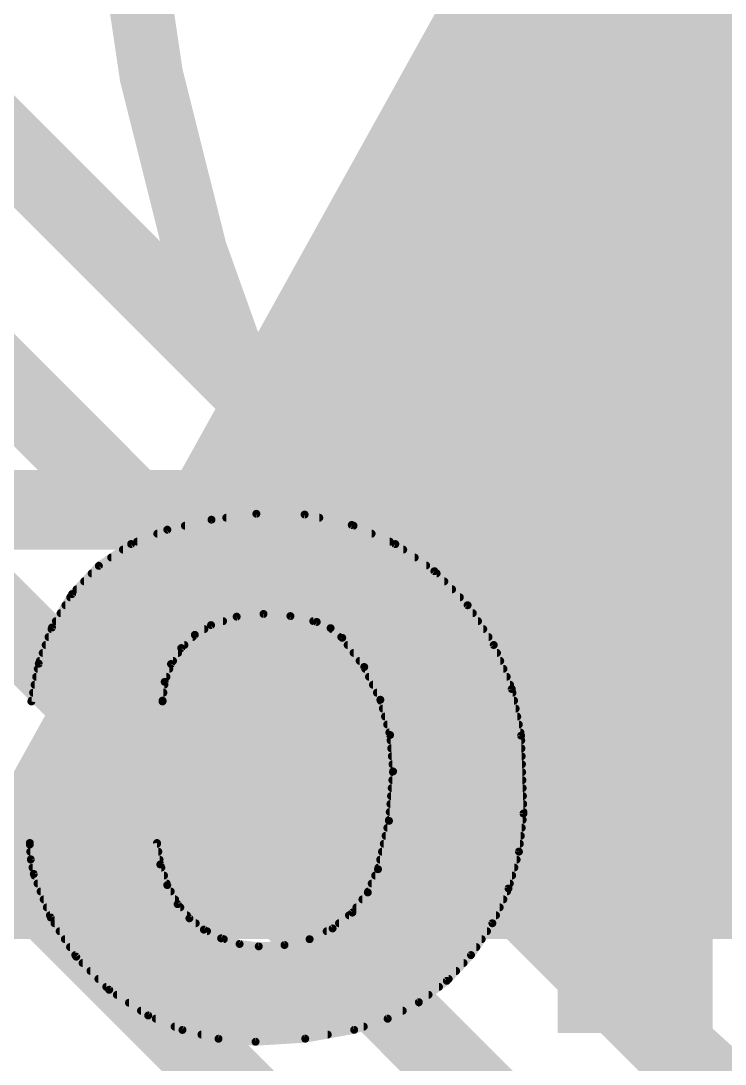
# Model space of a CAD drawing. Extents: x -5.1 to 50.9, y -12.7 to 61.1.
# Drawn here: x 19.197 to 21.447, y 33.789 to 37.122 of the extents above; entities that cross this region are included whole.
import ezdxf

# ---------------------------------------------------------------- set-up
doc = ezdxf.new("R2010")
doc.units = 0
for name, color, linetype in [('1', 12, 'CONTINUOUS'), ('16', 132, 'CONTINUOUS'), ('21', 53, 'CONTINUOUS'), ('22', 53, 'CONTINUOUS'), ('51', 53, 'CONTINUOUS')]:
    doc.layers.add(name, color=color, linetype=linetype)

# ---------------------------------------------------------------- blocks, each defined once
blk = doc.blocks.new('RECT')
blk.add_solid([(-0.5, -0.5), (0.5, -0.5), (-0.5, 0.5), (0.5, 0.5)])

msp = doc.modelspace()

# ---------------------------------------------------------------- linework, layer by layer
at = {"layer": '1', "const_width": 0.254}
msp.add_lwpolyline([(7.588, 35.56), (29.21, 35.56)], dxfattribs=at)
at = {"layer": '16', "const_width": 0.254}
for points in [[(23.368, 32.512), (16.256, 39.624)], [(23.114, 32.004), (15.748, 39.37)], [(22.86, 31.496), (15.24, 39.116)], [(22.733, 30.861), (14.732, 38.862)]]:
    msp.add_lwpolyline(points, dxfattribs=at)
at = {"layer": '21', "const_width": 0.2032}
for points in [[(25.4, 45.72), (19.05, 34.29)], [(20.6587, 37.1856), (30.1413, 37.1856)], [(20.5458, 36.9824), (30.2542, 36.9824)], [(20.4329, 36.7792), (30.3671, 36.7792)], [(20.32, 36.576), (30.48, 36.576)], [(20.2071, 36.3728), (30.5929, 36.3728)], [(20.0942, 36.1696), (30.7058, 36.1696)], [(19.9813, 35.9664), (30.8187, 35.9664)], [(19.8684, 35.7632), (30.9316, 35.7632)], [(19.7556, 35.56), (31.0444, 35.56)], [(19.6427, 35.3568), (31.1573, 35.3568)], [(19.5298, 35.1536), (31.2702, 35.1536)], [(19.4169, 34.9504), (31.3831, 34.9504)], [(19.304, 34.7472), (31.496, 34.7472)], [(19.1911, 34.544), (31.6089, 34.544)], [(19.0782, 34.3408), (31.7218, 34.3408)], [(19.05, 34.29), (31.75, 34.29)]]:
    msp.add_lwpolyline(points, dxfattribs=at)
at = {"layer": '21', "const_width": 0.1016}
for points in [[(20.6587, 37.2364, 1), (20.6587, 37.1348)], [(20.5458, 37.0332, 1), (20.5458, 36.9316)], [(20.4329, 36.83, 1), (20.4329, 36.7284)], [(20.32, 36.6268, 1), (20.32, 36.5252)], [(20.2071, 36.4236, 1), (20.2071, 36.322)], [(20.0942, 36.2204, 1), (20.0942, 36.1188)], [(19.9813, 36.0172, 1), (19.9813, 35.9156)], [(19.8684, 35.814, 1), (19.8684, 35.7124)], [(19.7556, 35.6108, 1), (19.7556, 35.5092)], [(19.6427, 35.4076, 1), (19.6427, 35.306)], [(19.5298, 35.2044, 1), (19.5298, 35.1028)], [(19.4169, 35.0012, 1), (19.4169, 34.8996)], [(19.304, 34.798, 1), (19.304, 34.6964)], [(19.1911, 34.5948, 1), (19.1911, 34.4932)]]:
    msp.add_lwpolyline(points, format="xyb", dxfattribs=at)
at = {"layer": '22', "const_width": 0.0254}
for points in [[(19.8058, 35.5284), (19.6647, 35.4965)], [(19.9492, 35.5473), (19.8058, 35.5284)], [(19.8529, 35.5346), (20.1502, 35.5346)], [(20.1034, 35.5449), (19.9492, 35.5473)], [(20.254, 35.5117), (20.1034, 35.5449)], [(19.6647, 35.4965), (19.549, 35.4507)], [(19.6326, 35.4838), (20.3175, 35.4838)], [(19.7209, 35.5092), (20.2597, 35.5092)], [(20.3931, 35.4506), (20.254, 35.5117)], [(19.549, 35.4507), (19.446, 35.3811)], [(19.5684, 35.4584), (20.3753, 35.4584)], [(20.518, 35.364), (20.3931, 35.4506)], [(19.5228, 35.433), (20.4185, 35.433)], [(19.4853, 35.4076), (20.4551, 35.4076)], [(19.446, 35.3811), (19.3604, 35.2908)], [(19.423, 35.3568), (20.5251, 35.3568)], [(19.4477, 35.3822), (20.4918, 35.3822)], [(20.6241, 35.2552), (20.518, 35.364)], [(19.3989, 35.3314), (20.5498, 35.3314)], [(19.3604, 35.2908), (19.2964, 35.1841)], [(19.3749, 35.306), (20.5746, 35.306)], [(19.3391, 35.2552), (20.6242, 35.2552)], [(19.3543, 35.2806), (20.5994, 35.2806)], [(20.7075, 35.1282), (20.6241, 35.2552)], [(19.3238, 35.2298), (20.6408, 35.2298)], [(19.8044, 35.1917), (19.8862, 35.2187)], [(19.8862, 35.2187), (19.972, 35.2273)], [(19.972, 35.2273), (20.058, 35.2205)], [(20.058, 35.2205), (20.1422, 35.2019)], [(19.2964, 35.1841), (19.2539, 35.0686)], [(19.3086, 35.2044), (19.8429, 35.2044)], [(19.7526, 35.1605), (19.8044, 35.1917)], [(20.1309, 35.2044), (20.6575, 35.2044)], [(20.1422, 35.2019), (20.1863, 35.1821)], [(19.2852, 35.1536), (19.7456, 35.1536)], [(19.2945, 35.179), (19.7833, 35.179)], [(19.7093, 35.1183), (19.7526, 35.1605)], [(20.1863, 35.1821), (20.2235, 35.1511)], [(20.19, 35.179), (20.6742, 35.179)], [(20.2205, 35.1536), (20.6909, 35.1536)], [(20.2235, 35.1511), (20.2938, 35.0579)], [(19.2759, 35.1282), (19.7194, 35.1282)], [(19.6766, 35.0674), (19.7093, 35.1183)], [(20.2408, 35.1282), (20.7076, 35.1282)], [(20.7652, 34.9876), (20.7075, 35.1282)], [(19.2665, 35.1028), (19.6993, 35.1028)], [(20.2599, 35.1028), (20.718, 35.1028)], [(19.2539, 35.0686), (19.2303, 34.9479)], [(19.2507, 35.052), (19.6711, 35.052)], [(19.2572, 35.0774), (19.683, 35.0774)], [(19.6563, 35.0105), (19.6766, 35.0674)], [(20.2791, 35.0774), (20.7284, 35.0774)], [(20.2938, 35.0579), (20.3454, 34.9532)], [(20.2967, 35.052), (20.7388, 35.052)], [(19.2457, 35.0266), (19.662, 35.0266)], [(20.3092, 35.0266), (20.7492, 35.0266)], [(19.2407, 35.0012), (19.6552, 35.0012)], [(19.6494, 34.9504), (19.6563, 35.0105)], [(20.3217, 35.0012), (20.7596, 35.0012)], [(20.795, 34.8386), (20.7652, 34.9876)], [(19.2308, 34.9504), (19.6494, 34.9504)], [(19.2358, 34.9758), (19.6523, 34.9758)], [(19.6494, 34.9479), (19.6494, 34.9504)], [(20.3342, 34.9758), (20.7676, 34.9758)], [(20.3454, 34.9532), (20.3765, 34.8407)], [(20.3462, 34.9504), (20.7727, 34.9504)], [(19.2303, 34.9479), (19.6494, 34.9479)], [(20.3532, 34.925), (20.7777, 34.925)], [(20.3602, 34.8996), (20.7828, 34.8996)], [(20.3672, 34.8742), (20.7879, 34.8742)], [(20.3742, 34.8488), (20.793, 34.8488)], [(20.3765, 34.8407), (20.386, 34.7243)], [(20.3779, 34.8234), (20.7955, 34.8234)], [(20.8026, 34.5897), (20.795, 34.8386)], [(20.38, 34.798), (20.7962, 34.798)], [(20.382, 34.7726), (20.797, 34.7726)], [(20.386, 34.7243), (20.3729, 34.5664)], [(20.3841, 34.7472), (20.7978, 34.7472)], [(20.3858, 34.7218), (20.7986, 34.7218)], [(20.3837, 34.6964), (20.7993, 34.6964)], [(20.3816, 34.671), (20.8001, 34.671)], [(20.3774, 34.6202), (20.8017, 34.6202)], [(20.3795, 34.6456), (20.8009, 34.6456)], [(20.3753, 34.5948), (20.8024, 34.5948)], [(20.7881, 34.4681), (20.8026, 34.5897)], [(20.3729, 34.5664), (20.3378, 34.4119)], [(20.3731, 34.5694), (20.8002, 34.5694)], [(20.362, 34.5186), (20.7941, 34.5186)], [(20.3678, 34.544), (20.7971, 34.544)], [(19.6317, 34.4957), (19.2253, 34.4957)], [(19.2253, 34.4957), (19.2253, 34.4907)], [(19.2253, 34.4932), (19.6321, 34.4932)], [(19.2253, 34.4907), (19.2285, 34.4433)], [(19.6423, 34.427), (19.6317, 34.4957)], [(20.3563, 34.4932), (20.7911, 34.4932)], [(19.2268, 34.4678), (19.636, 34.4678)], [(20.3505, 34.4678), (20.788, 34.4678)], [(20.7547, 34.3504), (20.7881, 34.4681)], [(19.2285, 34.4433), (19.238, 34.3967)], [(19.2287, 34.4424), (19.6399, 34.4424)], [(19.2339, 34.417), (19.6456, 34.417)], [(19.6645, 34.3612), (19.6423, 34.427)], [(20.339, 34.417), (20.7736, 34.417)], [(20.3447, 34.4424), (20.7808, 34.4424)], [(19.238, 34.3967), (19.2922, 34.2576)], [(19.24, 34.3916), (19.6542, 34.3916)], [(20.3378, 34.4119), (20.3052, 34.3377)], [(20.3289, 34.3916), (20.7664, 34.3916)], [(19.2499, 34.3662), (19.6628, 34.3662)], [(19.6977, 34.3002), (19.6645, 34.3612)], [(20.3177, 34.3662), (20.7592, 34.3662)], [(20.7032, 34.2393), (20.7547, 34.3504)], [(19.2598, 34.3408), (19.6756, 34.3408)], [(20.3052, 34.3377), (20.2559, 34.2734)], [(20.3066, 34.3408), (20.7502, 34.3408)], [(19.2697, 34.3154), (19.6894, 34.3154)], [(19.2796, 34.29), (19.7062, 34.29)], [(19.7352, 34.255), (19.6977, 34.3002)], [(20.2687, 34.29), (20.7267, 34.29)], [(20.2881, 34.3154), (20.7385, 34.3154)], [(19.2895, 34.2646), (19.7272, 34.2646)], [(19.2922, 34.2576), (19.3737, 34.1325)], [(19.7815, 34.2189), (19.7352, 34.255)], [(20.2559, 34.2734), (20.1927, 34.2227)], [(20.245, 34.2646), (20.7149, 34.2646)], [(19.3042, 34.2392), (19.7555, 34.2392)], [(19.8366, 34.191), (19.7815, 34.2189)], [(20.1927, 34.2227), (20.1193, 34.1884)], [(20.2133, 34.2392), (20.7032, 34.2392)], [(20.635, 34.1376), (20.7032, 34.2393)], [(19.3207, 34.2138), (19.7916, 34.2138)], [(19.3373, 34.1884), (19.8452, 34.1884)], [(19.8956, 34.1731), (19.8366, 34.191)], [(20.1193, 34.1884), (20.0391, 34.1698)], [(20.1193, 34.1884), (20.6691, 34.1884)], [(20.1738, 34.2138), (20.6861, 34.2138)], [(19.3538, 34.163), (20.652, 34.163)], [(19.9568, 34.1655), (19.8956, 34.1731)], [(20.0391, 34.1698), (19.9568, 34.1655)], [(19.3704, 34.1376), (20.635, 34.1376)], [(19.3737, 34.1325), (19.479, 34.0267)], [(20.5579, 34.0553), (20.635, 34.1376)], [(19.3939, 34.1122), (20.6112, 34.1122)], [(19.4192, 34.0868), (20.5874, 34.0868)], [(19.4444, 34.0614), (20.5636, 34.0614)], [(20.4683, 33.9869), (20.5579, 34.0553)], [(19.4697, 34.036), (20.5326, 34.036)], [(19.479, 34.0267), (19.6037, 33.9446)], [(19.5034, 34.0106), (20.4994, 34.0106)], [(19.542, 33.9852), (20.4651, 33.9852)], [(20.3686, 33.9342), (20.4683, 33.9869)], [(19.5806, 33.9598), (20.417, 33.9598)], [(19.6037, 33.9446), (19.713, 33.8985)], [(19.6279, 33.9344), (20.3689, 33.9344)], [(20.2616, 33.8988), (20.3686, 33.9342)], [(19.688, 33.909), (20.2924, 33.909)], [(19.713, 33.8985), (19.8283, 33.8702)], [(19.7737, 33.8836), (20.1774, 33.8836)], [(20.1052, 33.8706), (20.2616, 33.8988)], [(19.8283, 33.8702), (19.9466, 33.8607)], [(19.9466, 33.8607), (20.1052, 33.8706)]]:
    msp.add_lwpolyline(points, dxfattribs=at)
at = {"layer": '22', "const_width": 0.0127}
for points in [[(19.805, 35.5347, 1), (19.8066, 35.5221)], [(19.8072, 35.5222, 1), (19.8044, 35.5346)], [(19.8529, 35.541, 1), (19.8529, 35.5283)], [(19.9493, 35.5536, 1), (19.9491, 35.541)], [(19.95, 35.541, 1), (19.9484, 35.5536)], [(20.1048, 35.5511, 1), (20.102, 35.5387)], [(20.1033, 35.5386, 1), (20.1035, 35.5513)], [(20.1502, 35.5283, 1), (20.1502, 35.541)], [(19.6326, 35.4901, 1), (19.6326, 35.4775)], [(19.6633, 35.5027, 1), (19.6661, 35.4903)], [(19.667, 35.4906, 1), (19.6624, 35.5024)], [(19.7209, 35.5155, 1), (19.7209, 35.5029)], [(20.2566, 35.5175, 1), (20.2514, 35.5059)], [(20.2526, 35.5055, 1), (20.2554, 35.5179)], [(20.2597, 35.5029, 1), (20.2597, 35.5155)], [(20.3175, 35.4775, 1), (20.3175, 35.4901)], [(19.5467, 35.4566, 1), (19.5514, 35.4448)], [(19.5526, 35.4455, 1), (19.5455, 35.456)], [(19.5684, 35.4648, 1), (19.5684, 35.4521)], [(20.3753, 35.4521, 1), (20.3753, 35.4648)], [(20.3967, 35.4558, 1), (20.3895, 35.4453)], [(20.3906, 35.4447, 1), (20.3957, 35.4564)], [(19.5228, 35.4393, 1), (19.5228, 35.4267)], [(20.4185, 35.4267, 1), (20.4185, 35.4393)], [(19.4853, 35.4139, 1), (19.4853, 35.4013)], [(20.4551, 35.4013, 1), (20.4551, 35.4139)], [(19.423, 35.3631, 1), (19.423, 35.3505)], [(19.4424, 35.3863, 1), (19.4495, 35.3758)], [(19.4477, 35.3886, 1), (19.4477, 35.3759)], [(19.4506, 35.3767, 1), (19.4414, 35.3854)], [(20.4918, 35.3759, 1), (20.4918, 35.3886)], [(20.5226, 35.3684, 1), (20.5135, 35.3596)], [(20.5144, 35.3588, 1), (20.5216, 35.3692)], [(20.5251, 35.3505, 1), (20.5251, 35.3631)], [(19.3989, 35.3377, 1), (19.3989, 35.3251)], [(20.5498, 35.3251, 1), (20.5498, 35.3377)], [(19.3558, 35.2951, 1), (19.365, 35.2864)], [(19.3659, 35.2875, 1), (19.355, 35.294)], [(19.3749, 35.3124, 1), (19.3749, 35.2997)], [(20.5746, 35.2997, 1), (20.5746, 35.3124)], [(19.3391, 35.2615, 1), (19.3391, 35.2489)], [(19.3543, 35.2869, 1), (19.3543, 35.2743)], [(20.5994, 35.2743, 1), (20.5994, 35.2869)], [(20.6294, 35.2587, 1), (20.6188, 35.2517)], [(20.6196, 35.2508, 1), (20.6287, 35.2597)], [(20.6242, 35.2489, 1), (20.6242, 35.2615)], [(19.3238, 35.2362, 1), (19.3238, 35.2235)], [(19.8856, 35.225, 1), (19.8869, 35.2124)], [(19.8882, 35.2127, 1), (19.8842, 35.2248)], [(19.9725, 35.2336, 1), (19.9715, 35.221)], [(19.9726, 35.221, 1), (19.9714, 35.2336)], [(20.0593, 35.2267, 1), (20.0566, 35.2143)], [(20.0575, 35.2141, 1), (20.0585, 35.2268)], [(20.6408, 35.2235, 1), (20.6408, 35.2362)], [(19.3024, 35.1819, 1), (19.2904, 35.1863)], [(19.3086, 35.2107, 1), (19.3086, 35.1981)], [(19.8024, 35.1977, 1), (19.8064, 35.1857)], [(19.8077, 35.1863, 1), (19.8011, 35.1971)], [(19.8429, 35.1981, 1), (19.8429, 35.2107)], [(20.1309, 35.2107, 1), (20.1309, 35.1981)], [(20.1448, 35.2077, 1), (20.1396, 35.1961)], [(20.1408, 35.1957, 1), (20.1436, 35.2081)], [(20.6575, 35.1981, 1), (20.6575, 35.2107)], [(19.2852, 35.16, 1), (19.2852, 35.1473)], [(19.2945, 35.1853, 1), (19.2945, 35.1727)], [(19.291, 35.1874, 1), (19.3018, 35.1808)], [(19.7456, 35.1473, 1), (19.7456, 35.16)], [(19.7493, 35.1659, 1), (19.7559, 35.155)], [(19.757, 35.1559, 1), (19.7482, 35.165)], [(19.7833, 35.1727, 1), (19.7833, 35.1853)], [(20.1904, 35.1869, 1), (20.1823, 35.1772)], [(20.1837, 35.1763, 1), (20.1889, 35.1879)], [(20.19, 35.1853, 1), (20.19, 35.1727)], [(20.2205, 35.16, 1), (20.2205, 35.1473)], [(20.2286, 35.1549, 1), (20.2184, 35.1473)], [(20.2194, 35.1462, 1), (20.2276, 35.156)], [(20.6742, 35.1727, 1), (20.6742, 35.1853)], [(20.6909, 35.1473, 1), (20.6909, 35.16)], [(19.2759, 35.1345, 1), (19.2759, 35.1219)], [(19.7048, 35.1229, 1), (19.7137, 35.1138)], [(19.7146, 35.1149, 1), (19.7039, 35.1217)], [(19.7194, 35.1219, 1), (19.7194, 35.1345)], [(20.2408, 35.1345, 1), (20.2408, 35.1219)], [(20.7134, 35.1306, 1), (20.7017, 35.1258)], [(20.7022, 35.1247, 1), (20.7129, 35.1317)], [(20.7076, 35.1219, 1), (20.7076, 35.1345)], [(19.2665, 35.1091, 1), (19.2665, 35.0965)], [(19.6993, 35.0965, 1), (19.6993, 35.1091)], [(20.2599, 35.1091, 1), (20.2599, 35.0965)], [(20.718, 35.0965, 1), (20.718, 35.1091)], [(19.2507, 35.0583, 1), (19.2507, 35.0457)], [(19.2602, 35.0674, 1), (19.2477, 35.0699)], [(19.248, 35.0708, 1), (19.2599, 35.0664)], [(19.2572, 35.0838, 1), (19.2572, 35.0711)], [(19.6712, 35.0709, 1), (19.6819, 35.064)], [(19.6826, 35.0653, 1), (19.6706, 35.0696)], [(19.6711, 35.0457, 1), (19.6711, 35.0583)], [(19.683, 35.0711, 1), (19.683, 35.0838)], [(20.2791, 35.0838, 1), (20.2791, 35.0711)], [(20.2995, 35.0607, 1), (20.2881, 35.0551)], [(20.2887, 35.0541, 1), (20.2989, 35.0617)], [(20.2967, 35.0583, 1), (20.2967, 35.0457)], [(20.7284, 35.0711, 1), (20.7284, 35.0838)], [(20.7388, 35.0457, 1), (20.7388, 35.0583)], [(19.2457, 35.0329, 1), (19.2457, 35.0203)], [(19.662, 35.0203, 1), (19.662, 35.0329)], [(20.3092, 35.0329, 1), (20.3092, 35.0203)], [(20.7492, 35.0203, 1), (20.7492, 35.0329)], [(19.2407, 35.0076, 1), (19.2407, 34.9949)], [(19.6626, 35.0098, 1), (19.65, 35.0112)], [(19.6503, 35.0126, 1), (19.6623, 35.0083)], [(19.6552, 34.9949, 1), (19.6552, 35.0076)], [(20.3217, 35.0076, 1), (20.3217, 34.9949)], [(20.7714, 34.9889, 1), (20.759, 34.9864)], [(20.7593, 34.9852, 1), (20.7711, 34.99)], [(20.7596, 34.9949, 1), (20.7596, 35.0076)], [(19.2308, 34.9567, 1), (19.2308, 34.9441)], [(19.2358, 34.9821, 1), (19.2358, 34.9695)], [(19.6558, 34.9504, 1), (19.643, 34.9504)], [(19.6494, 34.9441, 1), (19.6494, 34.9567)], [(19.6523, 34.9695, 1), (19.6523, 34.9821)], [(20.3342, 34.9821, 1), (20.3342, 34.9695)], [(20.3515, 34.9549, 1), (20.3393, 34.9515)], [(20.3397, 34.9504, 1), (20.3511, 34.956)], [(20.3462, 34.9567, 1), (20.3462, 34.9441)], [(20.7676, 34.9695, 1), (20.7676, 34.9821)], [(20.7727, 34.9441, 1), (20.7727, 34.9567)], [(19.2303, 34.9543, 1), (19.2303, 34.9416)], [(19.2241, 34.9491, 1), (19.2365, 34.9467)], [(19.643, 34.9479, 1), (19.6558, 34.9479)], [(19.6431, 34.9511, 1), (19.6557, 34.9497)], [(19.6494, 34.9416, 1), (19.6494, 34.9543)], [(20.3532, 34.9314, 1), (20.3532, 34.9187)], [(20.7777, 34.9187, 1), (20.7777, 34.9314)], [(20.3602, 34.9059, 1), (20.3602, 34.8933)], [(20.7828, 34.8933, 1), (20.7828, 34.9059)], [(20.3672, 34.8805, 1), (20.3672, 34.8679)], [(20.7879, 34.8679, 1), (20.7879, 34.8805)], [(20.3742, 34.8552, 1), (20.3742, 34.8425)], [(20.3828, 34.8412, 1), (20.3702, 34.8401)], [(20.3704, 34.839, 1), (20.3826, 34.8423)], [(20.3779, 34.8297, 1), (20.3779, 34.8171)], [(20.8013, 34.8388, 1), (20.7887, 34.8384)], [(20.7888, 34.8374, 1), (20.8012, 34.8398)], [(20.793, 34.8425, 1), (20.793, 34.8552)], [(20.7955, 34.8171, 1), (20.7955, 34.8297)], [(20.38, 34.8043, 1), (20.38, 34.7917)], [(20.7962, 34.7917, 1), (20.7962, 34.8043)], [(20.382, 34.779, 1), (20.382, 34.7663)], [(20.797, 34.7663, 1), (20.797, 34.779)], [(20.3841, 34.7535, 1), (20.3841, 34.7409)], [(20.3858, 34.7281, 1), (20.3858, 34.7155)], [(20.3923, 34.7238, 1), (20.3797, 34.7248)], [(20.3797, 34.7238, 1), (20.3923, 34.7248)], [(20.7978, 34.7409, 1), (20.7978, 34.7535)], [(20.7986, 34.7155, 1), (20.7986, 34.7281)], [(20.3837, 34.7028, 1), (20.3837, 34.6901)], [(20.7993, 34.6901, 1), (20.7993, 34.7028)], [(20.3816, 34.6773, 1), (20.3816, 34.6647)], [(20.8001, 34.6647, 1), (20.8001, 34.6773)], [(20.3774, 34.6266, 1), (20.3774, 34.6139)], [(20.3795, 34.6519, 1), (20.3795, 34.6393)], [(20.8009, 34.6393, 1), (20.8009, 34.6519)], [(20.8017, 34.6139, 1), (20.8017, 34.6266)], [(20.3753, 34.6011, 1), (20.3753, 34.5885)], [(20.8089, 34.5889, 1), (20.7963, 34.5905)], [(20.7963, 34.5895, 1), (20.8089, 34.5899)], [(20.8024, 34.5885, 1), (20.8024, 34.6011)], [(20.3666, 34.5669, 1), (20.3792, 34.5659)], [(20.3791, 34.565, 1), (20.3667, 34.5678)], [(20.3731, 34.5757, 1), (20.3731, 34.5631)], [(20.8002, 34.5631, 1), (20.8002, 34.5757)], [(20.362, 34.5249, 1), (20.362, 34.5123)], [(20.3678, 34.5504, 1), (20.3678, 34.5377)], [(20.7941, 34.5123, 1), (20.7941, 34.5249)], [(20.7971, 34.5377, 1), (20.7971, 34.5504)], [(19.2317, 34.4957, 1), (19.2189, 34.4957)], [(19.2316, 34.4911, 1), (19.219, 34.4903)], [(19.2189, 34.4907, 1), (19.2317, 34.4907)], [(19.2253, 34.502, 1), (19.2253, 34.4894)], [(19.2253, 34.4995, 1), (19.2253, 34.4869)], [(19.638, 34.4967, 1), (19.6254, 34.4947)], [(19.6317, 34.4894, 1), (19.6317, 34.502)], [(19.6321, 34.4869, 1), (19.6321, 34.4995)], [(20.3563, 34.4995, 1), (20.3563, 34.4869)], [(20.7911, 34.4869, 1), (20.7911, 34.4995)], [(19.2268, 34.4742, 1), (19.2268, 34.4615)], [(19.636, 34.4615, 1), (19.636, 34.4742)], [(20.3505, 34.4742, 1), (20.3505, 34.4615)], [(20.7818, 34.4689, 1), (20.7944, 34.4674)], [(20.7942, 34.4664, 1), (20.782, 34.4699)], [(20.788, 34.4615, 1), (20.788, 34.4742)], [(19.2347, 34.4445, 1), (19.2223, 34.442)], [(19.2222, 34.4428, 1), (19.2348, 34.4437)], [(19.2287, 34.4487, 1), (19.2287, 34.4361)], [(19.2339, 34.4233, 1), (19.2339, 34.4107)], [(19.6483, 34.4291, 1), (19.6362, 34.425)], [(19.636, 34.4261, 1), (19.6485, 34.428)], [(19.6399, 34.4361, 1), (19.6399, 34.4487)], [(19.6456, 34.4107, 1), (19.6456, 34.4233)], [(20.339, 34.4233, 1), (20.339, 34.4107)], [(20.3447, 34.4487, 1), (20.3447, 34.4361)], [(20.7736, 34.4107, 1), (20.7736, 34.4233)], [(20.7808, 34.4361, 1), (20.7808, 34.4487)], [(19.2439, 34.399, 1), (19.2321, 34.3944)], [(19.2318, 34.3954, 1), (19.2442, 34.398)], [(19.24, 34.398, 1), (19.24, 34.3853)], [(19.6542, 34.3853, 1), (19.6542, 34.398)], [(20.3289, 34.398, 1), (20.3289, 34.3853)], [(20.3316, 34.4133, 1), (20.344, 34.4105)], [(20.3436, 34.4093, 1), (20.332, 34.4145)], [(20.7664, 34.3853, 1), (20.7664, 34.398)], [(19.2499, 34.3725, 1), (19.2499, 34.3599)], [(19.6701, 34.3642, 1), (19.6589, 34.3582)], [(19.6585, 34.3592, 1), (19.6705, 34.3632)], [(19.6628, 34.3599, 1), (19.6628, 34.3725)], [(20.3177, 34.3725, 1), (20.3177, 34.3599)], [(20.7604, 34.3477, 1), (20.7489, 34.353)], [(20.7592, 34.3599, 1), (20.7592, 34.3725)], [(19.2598, 34.3471, 1), (19.2598, 34.3345)], [(19.6756, 34.3345, 1), (19.6756, 34.3471)], [(20.2994, 34.3403, 1), (20.311, 34.3352)], [(20.3103, 34.3338, 1), (20.3002, 34.3416)], [(20.3066, 34.3471, 1), (20.3066, 34.3345)], [(20.7486, 34.3521, 1), (20.7608, 34.3486)], [(20.7502, 34.3345, 1), (20.7502, 34.3471)], [(19.2697, 34.3218, 1), (19.2697, 34.3091)], [(19.2796, 34.2963, 1), (19.2796, 34.2837)], [(19.6894, 34.3091, 1), (19.6894, 34.3218)], [(19.7026, 34.3043, 1), (19.6928, 34.2961)], [(19.6921, 34.2972, 1), (19.7033, 34.3032)], [(19.7062, 34.2837, 1), (19.7062, 34.2963)], [(20.2687, 34.2963, 1), (20.2687, 34.2837)], [(20.2881, 34.3218, 1), (20.2881, 34.3091)], [(20.7267, 34.2837, 1), (20.7267, 34.2963)], [(20.7385, 34.3091, 1), (20.7385, 34.3218)], [(19.2895, 34.2709, 1), (19.2895, 34.2583)], [(19.2975, 34.2611, 1), (19.2869, 34.2541)], [(19.2863, 34.2553, 1), (19.2981, 34.2599)], [(19.7272, 34.2583, 1), (19.7272, 34.2709)], [(19.7391, 34.26, 1), (19.7313, 34.25)], [(19.7303, 34.251, 1), (19.7401, 34.2591)], [(20.245, 34.2709, 1), (20.245, 34.2583)], [(20.2509, 34.2773, 1), (20.261, 34.2695)], [(20.2599, 34.2684, 1), (20.2519, 34.2783)], [(20.7149, 34.2583, 1), (20.7149, 34.2709)], [(19.3042, 34.2456, 1), (19.3042, 34.2329)], [(19.7555, 34.2329, 1), (19.7555, 34.2456)], [(19.7844, 34.2246, 1), (19.7786, 34.2132)], [(19.7776, 34.2139, 1), (19.7854, 34.2239)], [(20.1888, 34.2276, 1), (20.1967, 34.2177)], [(20.1954, 34.2169, 1), (20.1901, 34.2284)], [(20.2133, 34.2456, 1), (20.2133, 34.2329)], [(20.6975, 34.2419, 1), (20.709, 34.2366)], [(20.7085, 34.2357, 1), (20.6979, 34.2428)], [(20.7032, 34.2329, 1), (20.7032, 34.2456)], [(19.3207, 34.2201, 1), (19.3207, 34.2075)], [(19.3373, 34.1947, 1), (19.3373, 34.1821)], [(19.7916, 34.2075, 1), (19.7916, 34.2201)], [(19.8384, 34.1971, 1), (19.8347, 34.185)], [(19.8337, 34.1854, 1), (19.8394, 34.1967)], [(19.8452, 34.1821, 1), (19.8452, 34.1947)], [(20.1193, 34.1947, 1), (20.1193, 34.1821)], [(20.1166, 34.1942, 1), (20.122, 34.1826)], [(20.1207, 34.1822, 1), (20.1179, 34.1946)], [(20.1738, 34.2201, 1), (20.1738, 34.2075)], [(20.6691, 34.1821, 1), (20.6691, 34.1947)], [(20.6861, 34.2075, 1), (20.6861, 34.2201)], [(19.3538, 34.1694, 1), (19.3538, 34.1567)], [(19.8963, 34.1794, 1), (19.8948, 34.1668)], [(19.8937, 34.167, 1), (19.8974, 34.1791)], [(19.9565, 34.1718, 1), (19.9571, 34.1592)], [(19.956, 34.1592, 1), (19.9576, 34.1718)], [(20.0376, 34.1759, 1), (20.0405, 34.1636)], [(20.0394, 34.1634, 1), (20.0387, 34.1761)], [(20.652, 34.1567, 1), (20.652, 34.1694)], [(19.3704, 34.1439, 1), (19.3704, 34.1313)], [(19.3782, 34.137, 1), (19.3692, 34.128)], [(19.3684, 34.129, 1), (19.379, 34.136)], [(20.6297, 34.1411, 1), (20.6403, 34.1341)], [(20.6396, 34.1333, 1), (20.6304, 34.1419)], [(20.635, 34.1313, 1), (20.635, 34.1439)], [(19.3939, 34.1185, 1), (19.3939, 34.1059)], [(19.4192, 34.0932, 1), (19.4192, 34.0805)], [(20.5874, 34.0805, 1), (20.5874, 34.0932)], [(20.6112, 34.1059, 1), (20.6112, 34.1185)], [(19.4444, 34.0677, 1), (19.4444, 34.0551)], [(20.5533, 34.0596, 1), (20.5626, 34.051)], [(20.5618, 34.0503, 1), (20.5541, 34.0604)], [(20.5636, 34.0551, 1), (20.5636, 34.0677)], [(19.4697, 34.0423, 1), (19.4697, 34.0297)], [(19.4825, 34.032, 1), (19.4755, 34.0214)], [(19.4745, 34.0222, 1), (19.4835, 34.0312)], [(20.5326, 34.0297, 1), (20.5326, 34.0423)], [(19.5034, 34.017, 1), (19.5034, 34.0043)], [(19.542, 33.9915, 1), (19.542, 33.9789)], [(20.4645, 33.9919, 1), (20.4722, 33.9818)], [(20.4651, 33.9789, 1), (20.4651, 33.9915)], [(20.4713, 33.9813, 1), (20.4654, 33.9925)], [(20.4994, 34.0043, 1), (20.4994, 34.017)], [(19.5806, 33.9661, 1), (19.5806, 33.9535)], [(20.417, 33.9535, 1), (20.417, 33.9661)], [(19.6062, 33.9505, 1), (19.6012, 33.9387)], [(19.6002, 33.9393, 1), (19.6072, 33.9499)], [(19.6279, 33.9408, 1), (19.6279, 33.9281)], [(20.3657, 33.9399, 1), (20.3716, 33.9286)], [(20.3706, 33.9282, 1), (20.3666, 33.9403)], [(20.3689, 33.9281, 1), (20.3689, 33.9408)], [(19.688, 33.9153, 1), (19.688, 33.9027)], [(19.7145, 33.9046, 1), (19.7115, 33.8923)], [(19.7106, 33.8926, 1), (19.7155, 33.9043)], [(19.7737, 33.8899, 1), (19.7737, 33.8773)], [(20.1774, 33.8773, 1), (20.1774, 33.8899)], [(20.2596, 33.9048, 1), (20.2636, 33.8928)], [(20.2627, 33.8926, 1), (20.2605, 33.905)], [(20.2924, 33.9027, 1), (20.2924, 33.9153)], [(19.8288, 33.8766, 1), (19.8278, 33.8639)], [(19.8268, 33.8641, 1), (19.8298, 33.8764)], [(19.9462, 33.867, 1), (19.947, 33.8544)], [(19.9461, 33.8544, 1), (19.9471, 33.867)], [(20.1041, 33.8768, 1), (20.1063, 33.8643)], [(20.1056, 33.8642, 1), (20.1048, 33.8769)]]:
    msp.add_lwpolyline(points, format="xyb", dxfattribs=at)
at = {"layer": '51', "const_width": 0.2032}
msp.add_lwpolyline([(25.4, 32.2, 1), (25.4, 44, 1), (25.4, 32.2)], format="xyb", dxfattribs=at)

# ---------------------------------------------------------------- block references
at = {"layer": '22', "xscale": 0.4953, "yscale": 0.4851, "rotation": 180}
msp.add_blockref('RECT', (21.1594, 34.1313), dxfattribs=at)

doc.saveas('drawing.dxf')
